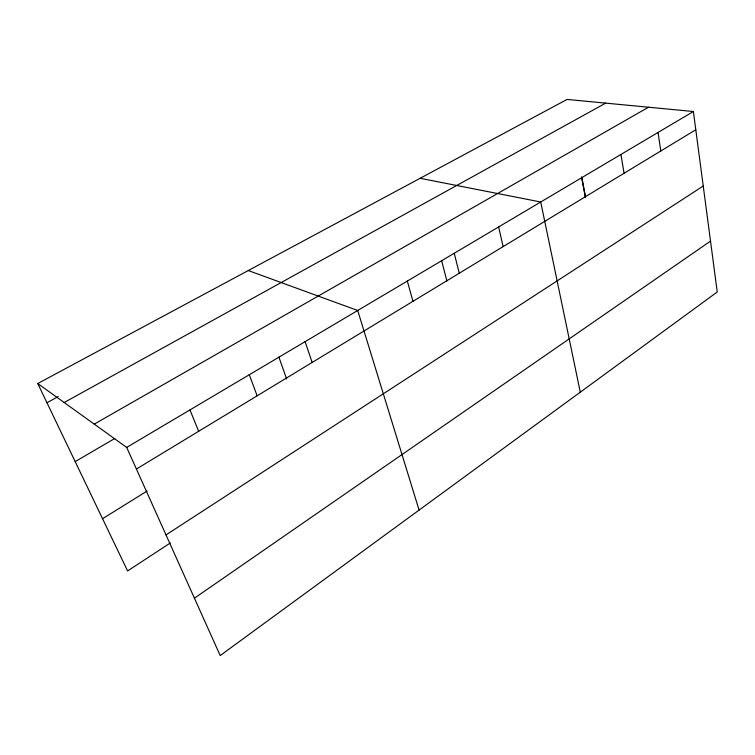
<?xml version="1.0" encoding="UTF-8"?>
<svg xmlns="http://www.w3.org/2000/svg" width="755" height="755" viewBox="0 0 755 755"><rect width="100%" height="100%" fill="white"/><g stroke="black" fill="none" stroke-linecap="round" stroke-linejoin="round"><path stroke-width="1.13" d="M194.431 598.187L710.521 241.109M170.3 542.977L127.604 570.95L37.75 383.54L567.062 99.433L693.383 111.513L717.25 291.996L220.205 655.567L126.698 447.413L37.75 383.54M166.006 534.917L703.235 186.023M102.557 518.704L147.149 491.014M136.419 469.044L695.799 129.756M126.698 447.413L693.383 111.513M75.189 461.616L114.769 438.476M94.262 424.121L648.517 107.219M64.175 402.519L605.689 103.124M46.961 402.745L58.192 396.592M420.139 178.293L540.722 202L580.284 392.185M248.272 270.545L357.7 310.484L419.091 510.097M189.949 409.918L198.669 431.284M249.301 374.735L257.134 395.818M278.878 357.068L286.636 378.991M305.114 341.656L312.145 362.457M407.322 281.077L412.976 301.302M441.571 260.513L446.913 281.03M454.227 253.274L459.285 273.206M498.63 226.953L503.141 246.602M581.869 177.614L585.436 196.687M581.548 176.868L585.37 197.319M620.931 154.464L624.074 173.254M658.049 132.455L660.814 150.972"/></g></svg>
